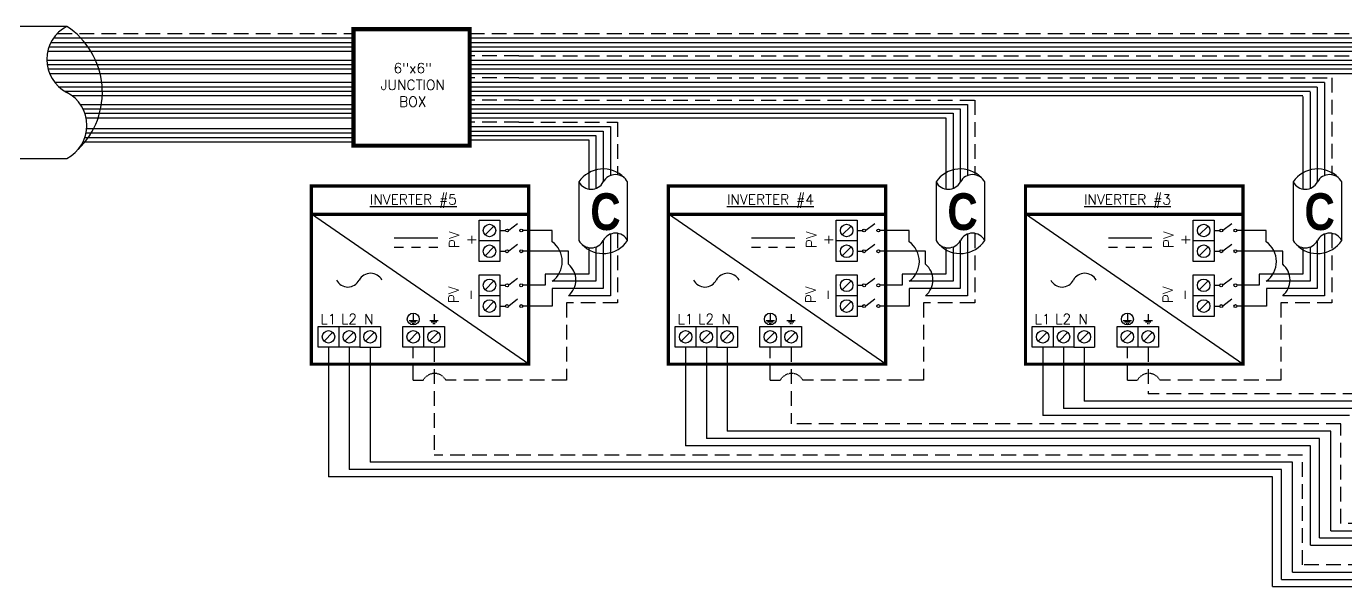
# Model space of a CAD drawing. Header units: feet. Extents: x 9848 to 10656, y 16038 to 16580.
# Drawn here: x 10137.7 to 10474.3, y 16418.6 to 16561.7 of the extents above; entities that cross this region are included whole.
import ezdxf

# ---------------------------------------------------------------- set-up
doc = ezdxf.new("R2010")
doc.units = ezdxf.units.FT
doc.header["$MEASUREMENT"] = 0
doc.linetypes.add('HIDDEN', pattern=[0.375, 0.25, -0.125])
doc.styles.add('ONE LINE TXT', font='techb___.ttf')
doc.styles.get("Standard").update_dxf_attribs({"font": 'simplex.shx'})

msp = doc.modelspace()

# ---------------------------------------------------------------- linework, layer by layer
at = {"color": 7, "linetype": 'Continuous'}
for p, q in [((10148.07, 16561.67), (10107.44, 16561.67)), ((10143.53, 16556.45), (10221.22, 16556.45)), ((10144.7, 16558.71), (10221.22, 16558.71)), ((10250.83, 16558.71), (10263.36, 16558.71)), ((10250.83, 16556.45), (10263.36, 16556.45)), ((10263.36, 16558.71), (10651.13, 16558.71)), ((10263.36, 16556.45), (10647.44, 16556.44)), ((10142.98, 16553.05), (10221.22, 16553.05)), ((10250.83, 16553.05), (10263.36, 16553.05)), ((10263.36, 16553.05), (10560.03, 16553.05)), ((10143.3, 16550.79), (10221.22, 16550.79)), ((10250.83, 16550.79), (10263.36, 16550.79)), ((10263.36, 16550.79), (10556.34, 16550.79)), ((10144.99, 16547.39), (10221.22, 16547.39)), ((10250.83, 16547.39), (10263.36, 16547.39)), ((10263.36, 16547.39), (10468.93, 16547.39)), ((10468.93, 16547.33), (10468.93, 16523.57)), ((10147.52, 16545.13), (10221.22, 16545.13)), ((10250.83, 16545.13), (10263.36, 16545.13)), ((10263.36, 16545.13), (10465.24, 16545.13)), ((10465.24, 16544.95), (10465.24, 16520.28)), ((10151.53, 16541.73), (10221.22, 16541.73)), ((10152.66, 16539.46), (10221.22, 16539.46)), ((10250.83, 16541.73), (10263.36, 16541.73)), ((10250.83, 16539.46), (10263.36, 16539.46)), ((10263.36, 16541.73), (10377.83, 16541.73)), ((10263.36, 16539.47), (10374.14, 16539.46)), ((10374.14, 16539.46), (10374.14, 16520.28)), ((10377.83, 16541.73), (10377.83, 16523.57)), ((10250.83, 16536.06), (10263.36, 16536.06)), ((10263.36, 16536.06), (10286.73, 16536.06)), ((10286.73, 16536.06), (10286.73, 16523.57)), ((10152.67, 16533.32), (10221.22, 16533.32)), ((10153.14, 16535.59), (10221.22, 16535.59)), ((10250.83, 16533.8), (10263.36, 16533.8)), ((10263.36, 16533.8), (10283.04, 16533.8)), ((10283.04, 16533.8), (10283.04, 16520.28)), ((10107.44, 16527.95), (10148.07, 16527.95)), ((10278.72, 16521.94), (10278.72, 16506.99)), ((10291.13, 16506.99), (10291.13, 16521.94)), ((10369.82, 16521.94), (10369.82, 16506.99)), ((10382.23, 16506.99), (10382.23, 16521.94)), ((10460.92, 16521.94), (10460.92, 16506.99)), ((10473.33, 16506.99), (10473.33, 16521.94)), ((10265.89, 16475.41), (10210.44, 16513.68)), ((10356.99, 16475.41), (10301.54, 16513.68)), ((10448.09, 16475.41), (10392.64, 16513.68)), ((10271.86, 16509.54), (10264.38, 16509.54)), ((10271.86, 16506.65), (10271.86, 16509.54)), ((10362.96, 16509.54), (10355.48, 16509.54)), ((10362.96, 16506.65), (10362.96, 16509.54)), ((10454.06, 16509.54), (10446.58, 16509.54)), ((10454.06, 16506.65), (10454.06, 16509.54)), ((10242.69, 16507.62), (10231.6, 16507.62)), ((10283.04, 16505.33), (10283.04, 16496.58)), ((10286.73, 16508.61), (10286.73, 16492.89)), ((10333.79, 16507.62), (10322.7, 16507.62)), ((10374.14, 16505.33), (10374.14, 16496.58)), ((10377.83, 16508.61), (10377.83, 16492.89)), ((10424.89, 16507.62), (10413.8, 16507.62)), ((10465.24, 16505.33), (10465.24, 16496.58)), ((10468.93, 16508.61), (10468.93, 16492.89)), ((10233.91, 16505.22), (10231.6, 16505.22)), ((10238.3, 16505.22), (10235.99, 16505.22)), ((10242.69, 16505.22), (10240.37, 16505.22)), ((10276.05, 16504.24), (10264.38, 16504.24)), ((10276.05, 16500.92), (10276.05, 16504.24)), ((10325.01, 16505.22), (10322.7, 16505.22)), ((10329.4, 16505.22), (10327.09, 16505.22)), ((10333.79, 16505.22), (10331.47, 16505.22)), ((10367.15, 16504.24), (10355.48, 16504.24)), ((10367.15, 16500.92), (10367.15, 16504.24)), ((10416.11, 16505.22), (10413.8, 16505.22)), ((10420.5, 16505.22), (10418.19, 16505.22)), ((10424.89, 16505.22), (10422.57, 16505.22)), ((10458.25, 16504.24), (10446.58, 16504.24)), ((10458.25, 16500.92), (10458.25, 16504.24)), ((10283.04, 16496.58), (10271.86, 16496.58)), ((10374.14, 16496.58), (10362.96, 16496.58)), ((10465.24, 16496.58), (10454.06, 16496.58)), ((10286.73, 16492.89), (10276.05, 16492.89)), ((10377.83, 16492.89), (10367.15, 16492.89)), ((10468.93, 16492.89), (10458.25, 16492.89)), ((10214.82, 16479.75), (10214.82, 16446.64)), ((10305.92, 16479.75), (10305.92, 16454.59)), ((10397.02, 16479.75), (10397.02, 16462.26)), ((10475.28, 16462.26), (10397.02, 16462.26)), ((10465.37, 16454.59), (10305.92, 16454.59)), ((10465.37, 16429.17), (10465.37, 16454.59)), ((10455.65, 16446.64), (10214.82, 16446.64)), ((10455.65, 16418.59), (10455.65, 16446.64)), ((10465.37, 16429.17), (10593.08, 16429.17)), ((10455.65, 16418.59), (10593.08, 16418.59))]:
    msp.add_line(p, q, dxfattribs=at)
at = {"color": 92, "linetype": 'HIDDEN', "ltscale": 15}
for p, q in [((10145.64, 16559.84), (10221.22, 16559.84)), ((10250.83, 16559.84), (10263.36, 16559.84)), ((10263.36, 16559.84), (10652.97, 16559.84)), ((10263.36, 16554.18), (10250.83, 16554.18)), ((10263.36, 16554.18), (10561.87, 16554.18)), ((10263.36, 16548.52), (10250.83, 16548.52)), ((10263.36, 16548.52), (10470.77, 16548.52)), ((10470.77, 16548.52), (10470.77, 16523.77)), ((10263.36, 16542.86), (10250.83, 16542.86)), ((10263.36, 16542.86), (10379.67, 16542.86)), ((10379.67, 16542.86), (10379.67, 16523.77)), ((10263.36, 16537.19), (10250.83, 16537.19)), ((10263.36, 16537.2), (10288.57, 16537.2)), ((10288.57, 16537.2), (10288.57, 16523.77)), ((10288.57, 16508.82), (10288.57, 16491.05)), ((10379.67, 16508.82), (10379.67, 16491.05)), ((10470.77, 16508.82), (10470.77, 16491.05)), ((10288.57, 16491.05), (10275.55, 16491.05)), ((10275.55, 16491.05), (10275.55, 16471.28)), ((10379.67, 16491.05), (10366.65, 16491.05)), ((10366.65, 16491.05), (10366.65, 16471.28)), ((10470.77, 16491.05), (10457.75, 16491.05)), ((10457.75, 16491.05), (10457.75, 16471.28)), ((10236.43, 16471.28), (10236.43, 16479.75)), ((10241.73, 16479.75), (10241.73, 16452.2)), ((10327.53, 16471.28), (10327.53, 16479.75)), ((10332.83, 16479.75), (10332.83, 16460.14)), ((10418.63, 16471.28), (10418.63, 16479.75)), ((10423.93, 16479.75), (10423.93, 16467.81)), ((10236.43, 16471.28), (10238.96, 16471.28)), ((10275.55, 16471.28), (10244.76, 16471.28)), ((10327.53, 16471.28), (10330.06, 16471.28)), ((10366.65, 16471.28), (10335.86, 16471.28)), ((10418.63, 16471.28), (10421.16, 16471.28)), ((10457.75, 16471.28), (10426.96, 16471.28)), ((10482.97, 16467.81), (10423.93, 16467.81)), ((10473.06, 16460.14), (10332.83, 16460.14)), ((10473.06, 16434.72), (10473.06, 16460.14)), ((10463.34, 16452.2), (10241.73, 16452.2)), ((10463.34, 16424.15), (10463.34, 16452.2)), ((10591.23, 16434.72), (10473.06, 16434.72)), ((10591.23, 16424.15), (10463.34, 16424.15))]:
    msp.add_line(p, q, dxfattribs=at)
at = {"color": 253, "linetype": 'Continuous'}
for p, q in [((10144.02, 16557.58), (10221.22, 16557.58)), ((10250.83, 16557.58), (10263.36, 16557.58)), ((10263.36, 16557.58), (10649.28, 16557.58)), ((10143.2, 16555.31), (10221.22, 16555.31)), ((10250.83, 16555.31), (10263.36, 16555.31)), ((10263.36, 16555.31), (10645.59, 16555.31)), ((10143.07, 16551.92), (10221.22, 16551.92)), ((10143.68, 16549.65), (10221.22, 16549.65)), ((10250.83, 16551.92), (10263.36, 16551.92)), ((10250.83, 16549.65), (10263.36, 16549.65)), ((10263.36, 16551.92), (10558.18, 16551.92)), ((10263.36, 16549.65), (10554.49, 16549.65)), ((10146.03, 16546.26), (10221.22, 16546.26)), ((10250.83, 16546.26), (10263.36, 16546.26)), ((10263.36, 16546.26), (10467.08, 16546.26)), ((10467.08, 16546.14), (10467.08, 16521.87)), ((10149.37, 16543.99), (10221.22, 16543.99)), ((10250.83, 16543.99), (10263.36, 16543.99)), ((10263.36, 16543.99), (10463.39, 16543.99)), ((10463.39, 16543.76), (10463.39, 16520.12)), ((10152.19, 16540.59), (10221.22, 16540.59)), ((10250.83, 16540.59), (10263.36, 16540.59)), ((10263.36, 16540.6), (10375.98, 16540.6)), ((10375.98, 16540.6), (10375.98, 16521.87)), ((10152.97, 16538.33), (10221.22, 16538.33)), ((10250.83, 16538.33), (10263.36, 16538.33)), ((10263.36, 16538.33), (10372.29, 16538.33)), ((10372.29, 16538.33), (10372.29, 16520.12)), ((10152.98, 16534.45), (10221.22, 16534.45)), ((10250.83, 16534.93), (10263.36, 16534.93)), ((10250.83, 16532.66), (10263.36, 16532.66)), ((10263.36, 16534.93), (10284.88, 16534.93)), ((10263.36, 16532.67), (10281.19, 16532.67)), ((10281.19, 16532.67), (10281.19, 16520.12)), ((10284.88, 16534.93), (10284.88, 16521.87)), ((10152.2, 16532.19), (10221.22, 16532.19)), ((10284.88, 16506.91), (10284.88, 16494.74)), ((10375.98, 16506.91), (10375.98, 16494.74)), ((10467.08, 16506.91), (10467.08, 16494.74)), ((10281.19, 16505.17), (10281.19, 16498.43)), ((10372.29, 16505.17), (10372.29, 16498.43)), ((10463.39, 16505.17), (10463.39, 16498.43)), ((10270.05, 16495.54), (10264.38, 16495.54)), ((10281.19, 16498.43), (10270.05, 16498.43)), ((10270.05, 16498.43), (10270.05, 16495.54)), ((10361.15, 16495.54), (10355.48, 16495.54)), ((10372.29, 16498.43), (10361.15, 16498.43)), ((10361.15, 16498.43), (10361.15, 16495.54)), ((10452.25, 16495.54), (10446.58, 16495.54)), ((10463.39, 16498.43), (10452.25, 16498.43)), ((10452.25, 16498.43), (10452.25, 16495.54)), ((10284.88, 16494.74), (10271.89, 16494.74)), ((10271.89, 16494.74), (10271.89, 16490.24)), ((10375.98, 16494.74), (10362.99, 16494.74)), ((10362.99, 16494.74), (10362.99, 16490.24)), ((10467.08, 16494.74), (10454.09, 16494.74)), ((10454.09, 16494.74), (10454.09, 16490.24)), ((10271.89, 16490.24), (10264.38, 16490.24)), ((10362.99, 16490.24), (10355.48, 16490.24)), ((10454.09, 16490.24), (10446.58, 16490.24)), ((10225.42, 16479.75), (10225.42, 16450.34)), ((10316.52, 16479.75), (10316.52, 16458.29)), ((10407.62, 16479.75), (10407.62, 16465.96)), ((10480.41, 16465.96), (10407.62, 16465.96)), ((10470.5, 16458.29), (10316.52, 16458.29)), ((10470.5, 16432.87), (10470.5, 16458.29)), ((10460.78, 16450.34), (10225.42, 16450.34)), ((10460.78, 16422.3), (10460.78, 16450.34)), ((10470.5, 16432.87), (10591.18, 16432.87)), ((10460.78, 16422.3), (10591.18, 16422.3))]:
    msp.add_line(p, q, dxfattribs=at)
at = {"color": 1, "linetype": 'Continuous'}
for p, q in [((10253.25, 16501.59), (10253.25, 16512.19)), ((10253.25, 16512.19), (10258.55, 16512.19)), ((10253.25, 16501.59), (10253.25, 16512.19)), ((10258.55, 16512.19), (10258.55, 16501.59)), ((10258.55, 16512.19), (10258.55, 16506.89)), ((10344.35, 16501.59), (10344.35, 16512.19)), ((10344.35, 16512.19), (10349.65, 16512.19)), ((10344.35, 16501.59), (10344.35, 16512.19)), ((10349.65, 16512.19), (10349.65, 16501.59)), ((10349.65, 16512.19), (10349.65, 16506.89)), ((10435.45, 16501.59), (10435.45, 16512.19)), ((10435.45, 16512.19), (10440.75, 16512.19)), ((10435.45, 16501.59), (10435.45, 16512.19)), ((10440.75, 16512.19), (10440.75, 16501.59)), ((10440.75, 16512.19), (10440.75, 16506.89)), ((10258.55, 16509.54), (10259.98, 16509.54)), ((10263.07, 16511.27), (10260.78, 16509.56)), ((10349.65, 16509.54), (10351.08, 16509.54)), ((10354.17, 16511.27), (10351.88, 16509.56)), ((10440.75, 16509.54), (10442.18, 16509.54)), ((10445.27, 16511.27), (10442.98, 16509.56)), ((10258.55, 16506.89), (10253.25, 16506.89)), ((10263.07, 16505.97), (10260.78, 16504.25)), ((10349.65, 16506.89), (10344.35, 16506.89)), ((10354.17, 16505.97), (10351.88, 16504.25)), ((10440.75, 16506.89), (10435.45, 16506.89)), ((10445.27, 16505.97), (10442.98, 16504.25)), ((10258.55, 16504.24), (10259.98, 16504.24)), ((10349.65, 16504.24), (10351.08, 16504.24)), ((10440.75, 16504.24), (10442.18, 16504.24)), ((10258.55, 16501.59), (10253.25, 16501.59)), ((10349.65, 16501.59), (10344.35, 16501.59)), ((10440.75, 16501.59), (10435.45, 16501.59)), ((10253.25, 16487.58), (10253.25, 16498.19)), ((10253.25, 16498.19), (10258.55, 16498.19)), ((10258.55, 16498.19), (10258.55, 16492.89)), ((10258.55, 16495.54), (10259.98, 16495.54)), ((10263.07, 16497.27), (10260.78, 16495.55)), ((10344.35, 16487.58), (10344.35, 16498.19)), ((10344.35, 16498.19), (10349.65, 16498.19)), ((10349.65, 16498.19), (10349.65, 16492.89)), ((10349.65, 16495.54), (10351.08, 16495.54)), ((10354.17, 16497.27), (10351.88, 16495.55)), ((10435.45, 16487.58), (10435.45, 16498.19)), ((10435.45, 16498.19), (10440.75, 16498.19)), ((10440.75, 16498.19), (10440.75, 16492.89)), ((10440.75, 16495.54), (10442.18, 16495.54)), ((10445.27, 16497.27), (10442.98, 16495.55)), ((10258.55, 16492.89), (10253.25, 16492.89)), ((10258.55, 16492.89), (10258.55, 16487.58)), ((10263.07, 16491.97), (10260.78, 16490.25)), ((10349.65, 16492.89), (10344.35, 16492.89)), ((10349.65, 16492.89), (10349.65, 16487.58)), ((10354.17, 16491.97), (10351.88, 16490.25)), ((10440.75, 16492.89), (10435.45, 16492.89)), ((10440.75, 16492.89), (10440.75, 16487.58)), ((10445.27, 16491.97), (10442.98, 16490.25)), ((10258.55, 16490.24), (10259.98, 16490.24)), ((10349.65, 16490.24), (10351.08, 16490.24)), ((10440.75, 16490.24), (10442.18, 16490.24)), ((10258.55, 16487.58), (10253.25, 16487.58)), ((10349.65, 16487.58), (10344.35, 16487.58)), ((10440.75, 16487.58), (10435.45, 16487.58)), ((10212.17, 16485.06), (10222.77, 16485.06)), ((10212.17, 16479.75), (10212.17, 16485.06)), ((10212.17, 16485.06), (10217.47, 16485.06)), ((10217.47, 16485.06), (10217.47, 16479.75)), ((10222.77, 16485.06), (10222.77, 16479.75)), ((10222.77, 16485.06), (10228.07, 16485.06)), ((10228.07, 16485.06), (10228.07, 16479.75)), ((10233.78, 16485.06), (10244.38, 16485.06)), ((10233.78, 16479.75), (10233.78, 16485.06)), ((10233.78, 16485.06), (10239.08, 16485.06)), ((10239.08, 16485.06), (10239.08, 16479.75)), ((10244.38, 16485.06), (10244.38, 16479.75)), ((10303.27, 16485.06), (10313.87, 16485.06)), ((10303.27, 16479.75), (10303.27, 16485.06)), ((10303.27, 16485.06), (10308.57, 16485.06)), ((10308.57, 16485.06), (10308.57, 16479.75)), ((10313.87, 16485.06), (10313.87, 16479.75)), ((10313.87, 16485.06), (10319.17, 16485.06)), ((10319.17, 16485.06), (10319.17, 16479.75)), ((10324.88, 16485.06), (10335.48, 16485.06)), ((10324.88, 16479.75), (10324.88, 16485.06)), ((10324.88, 16485.06), (10330.18, 16485.06)), ((10330.18, 16485.06), (10330.18, 16479.75)), ((10335.48, 16485.06), (10335.48, 16479.75)), ((10394.37, 16485.06), (10404.97, 16485.06)), ((10394.37, 16479.75), (10394.37, 16485.06)), ((10394.37, 16485.06), (10399.67, 16485.06)), ((10399.67, 16485.06), (10399.67, 16479.75)), ((10404.97, 16485.06), (10404.97, 16479.75)), ((10404.97, 16485.06), (10410.27, 16485.06)), ((10410.27, 16485.06), (10410.27, 16479.75)), ((10415.98, 16485.06), (10426.58, 16485.06)), ((10415.98, 16479.75), (10415.98, 16485.06)), ((10415.98, 16485.06), (10421.28, 16485.06)), ((10421.28, 16485.06), (10421.28, 16479.75)), ((10426.58, 16485.06), (10426.58, 16479.75)), ((10222.77, 16479.75), (10212.17, 16479.75)), ((10222.77, 16479.75), (10228.07, 16479.75)), ((10244.38, 16479.75), (10233.78, 16479.75)), ((10313.87, 16479.75), (10303.27, 16479.75)), ((10313.87, 16479.75), (10319.17, 16479.75)), ((10335.48, 16479.75), (10324.88, 16479.75)), ((10404.97, 16479.75), (10394.37, 16479.75)), ((10404.97, 16479.75), (10410.27, 16479.75)), ((10426.58, 16479.75), (10415.98, 16479.75))]:
    msp.add_line(p, q, dxfattribs=at)
at = {"color": 4, "linetype": 'Continuous'}
for p, q in [((10257.03, 16510.67), (10254.77, 16508.41)), ((10348.13, 16510.67), (10345.87, 16508.41)), ((10439.23, 16510.67), (10436.97, 16508.41)), ((10257.03, 16505.37), (10254.77, 16503.11)), ((10348.13, 16505.37), (10345.87, 16503.11)), ((10439.23, 16505.37), (10436.97, 16503.11)), ((10257.03, 16496.67), (10254.77, 16494.41)), ((10348.13, 16496.67), (10345.87, 16494.41)), ((10439.23, 16496.67), (10436.97, 16494.41)), ((10257.03, 16491.37), (10254.77, 16489.1)), ((10348.13, 16491.37), (10345.87, 16489.1)), ((10439.23, 16491.37), (10436.97, 16489.1)), ((10215.95, 16483.54), (10213.69, 16481.27)), ((10221.25, 16483.54), (10218.99, 16481.27)), ((10226.55, 16483.54), (10224.29, 16481.27)), ((10237.56, 16483.54), (10235.3, 16481.27)), ((10242.86, 16483.54), (10240.6, 16481.27)), ((10307.05, 16483.54), (10304.79, 16481.27)), ((10312.35, 16483.54), (10310.09, 16481.27)), ((10317.65, 16483.54), (10315.39, 16481.27)), ((10328.66, 16483.54), (10326.4, 16481.27)), ((10333.96, 16483.54), (10331.7, 16481.27)), ((10398.15, 16483.54), (10395.89, 16481.27)), ((10403.45, 16483.54), (10401.19, 16481.27)), ((10408.75, 16483.54), (10406.49, 16481.27)), ((10419.76, 16483.54), (10417.5, 16481.27)), ((10425.06, 16483.54), (10422.8, 16481.27))]:
    msp.add_line(p, q, dxfattribs=at)
at = {"color": 10, "linetype": 'Continuous'}
for p, q in [((10220.12, 16479.75), (10220.12, 16448.49)), ((10311.22, 16479.75), (10311.22, 16456.44)), ((10402.32, 16479.75), (10402.32, 16464.11)), ((10477.55, 16464.11), (10402.32, 16464.11)), ((10467.64, 16456.44), (10311.22, 16456.44)), ((10467.64, 16431.02), (10467.64, 16456.44)), ((10457.92, 16448.49), (10220.12, 16448.49)), ((10457.92, 16420.44), (10457.92, 16448.49)), ((10467.64, 16431.02), (10592.99, 16431.02)), ((10457.92, 16420.44), (10592.99, 16420.44))]:
    msp.add_line(p, q, dxfattribs=at)
at = {"lineweight": 50}
for points, const_width in [([(10250.83, 16531.21), (10221.22, 16531.21), (10221.22, 16560.93), (10250.83, 16560.93)], 1.08), ([(10210.44, 16475.41), (10210.44, 16520.92), (10265.89, 16520.92), (10265.89, 16475.41)], 0.834), ([(10210.44, 16513.68), (10210.44, 16520.92), (10265.89, 16520.92), (10265.89, 16513.68)], 0.834), ([(10301.54, 16475.41), (10301.54, 16520.92), (10356.99, 16520.92), (10356.99, 16475.41)], 0.834), ([(10301.54, 16513.68), (10301.54, 16520.92), (10356.99, 16520.92), (10356.99, 16513.68)], 0.834), ([(10392.64, 16475.41), (10392.64, 16520.92), (10448.09, 16520.92), (10448.09, 16475.41)], 0.834), ([(10392.64, 16513.68), (10392.64, 16520.92), (10448.09, 16520.92), (10448.09, 16513.68)], 0.834)]:
    msp.add_lwpolyline(points, close=True, dxfattribs=dict(at, const_width=const_width))
at = {"color": 92, "linetype": 'Continuous', "flags": 128}
for points in [[(10235.35, 16486.54), (10237.51, 16486.54)], [(10237.13, 16486.14), (10235.72, 16486.14)], [(10236.43, 16488.16), (10236.43, 16486.54)], [(10240.65, 16486.54), (10242.81, 16486.54)], [(10242.44, 16486.14), (10241.03, 16486.14)], [(10241.73, 16488.16), (10241.73, 16486.54)], [(10326.45, 16486.54), (10328.61, 16486.54)], [(10328.23, 16486.14), (10326.82, 16486.14)], [(10327.53, 16488.16), (10327.53, 16486.54)], [(10331.75, 16486.54), (10333.91, 16486.54)], [(10333.54, 16486.14), (10332.13, 16486.14)], [(10332.83, 16488.16), (10332.83, 16486.54)], [(10417.55, 16486.54), (10419.71, 16486.54)], [(10419.33, 16486.14), (10417.92, 16486.14)], [(10418.63, 16488.16), (10418.63, 16486.54)], [(10422.85, 16486.54), (10425.01, 16486.54)], [(10424.64, 16486.14), (10423.23, 16486.14)], [(10423.93, 16488.16), (10423.93, 16486.54)]]:
    msp.add_lwpolyline(points, dxfattribs=at)
at = {"color": 92, "linetype": 'HIDDEN', "flags": 128}
for points in [[(10236.76, 16485.74), (10236.1, 16485.74)], [(10242.06, 16485.74), (10241.4, 16485.74)], [(10327.86, 16485.74), (10327.2, 16485.74)], [(10333.16, 16485.74), (10332.5, 16485.74)], [(10418.96, 16485.74), (10418.3, 16485.74)], [(10424.26, 16485.74), (10423.6, 16485.74)]]:
    msp.add_lwpolyline(points, dxfattribs=at)
at = {"color": 4, "linetype": 'Continuous'}
for centre in [(10255.9, 16509.54), (10347, 16509.54), (10438.1, 16509.54), (10255.9, 16504.24), (10347, 16504.24), (10438.1, 16504.24), (10255.9, 16495.54), (10347, 16495.54), (10438.1, 16495.54), (10255.9, 16490.24), (10347, 16490.24), (10438.1, 16490.24), (10214.82, 16482.4), (10220.12, 16482.4), (10225.42, 16482.4), (10236.43, 16482.4), (10241.73, 16482.4), (10305.92, 16482.4), (10311.22, 16482.4), (10316.52, 16482.4), (10327.53, 16482.4), (10332.83, 16482.4), (10397.02, 16482.4), (10402.32, 16482.4), (10407.62, 16482.4), (10418.63, 16482.4), (10423.93, 16482.4)]:
    msp.add_circle(centre, 1.6, dxfattribs=at)
at = {"color": 1, "linetype": 'Continuous'}
for centre in [(10260.36, 16509.54), (10263.99, 16509.54), (10351.46, 16509.54), (10355.09, 16509.54), (10442.56, 16509.54), (10446.2, 16509.54), (10260.36, 16504.24), (10263.99, 16504.24), (10351.46, 16504.24), (10355.09, 16504.24), (10442.56, 16504.24), (10446.2, 16504.24), (10260.36, 16495.54), (10263.99, 16495.54), (10351.46, 16495.54), (10355.09, 16495.54), (10442.56, 16495.54), (10446.2, 16495.54), (10260.36, 16490.24), (10263.99, 16490.24), (10351.46, 16490.24), (10355.09, 16490.24), (10442.56, 16490.24), (10446.2, 16490.24)]:
    msp.add_circle(centre, 0.381, dxfattribs=at)
at = {"color": 92, "linetype": 'Continuous'}
for centre in [(10236.43, 16486.93), (10327.53, 16486.93), (10418.63, 16486.93)]:
    msp.add_circle(centre, 1.52, dxfattribs=at)
at = {"linetype": 'Continuous'}
for centre, radius, start, end in [((10152.49, 16553.24), 9.52, 117.6639, 242.3361), ((10143.66, 16536.38), 9.52, 297.6639, 62.3361), ((10288.02, 16520.31), 3.5, 27.6639, 152.3361), ((10379.12, 16520.31), 3.5, 27.6639, 152.3361), ((10470.22, 16520.31), 3.5, 27.6639, 152.3361), ((10281.82, 16523.56), 3.5, 207.6639, 332.3361), ((10372.92, 16523.56), 3.5, 207.6639, 332.3361), ((10464.02, 16523.56), 3.5, 207.6639, 332.3361), ((10288.02, 16505.36), 3.5, 27.6639, 152.3361), ((10379.12, 16505.36), 3.5, 27.6639, 152.3361), ((10470.22, 16505.36), 3.5, 27.6639, 152.3361), ((10268.25, 16501.62), 6.2, 305.6505, 54.3495), ((10281.82, 16508.61), 3.5, 207.6639, 332.3361), ((10359.35, 16501.62), 6.2, 305.6505, 54.3495), ((10372.92, 16508.61), 3.5, 207.6639, 332.3361), ((10450.45, 16501.62), 6.2, 305.6505, 54.3495), ((10464.02, 16508.61), 3.5, 207.6639, 332.3361), ((10225.55, 16495.34), 3.27, 27.6639, 152.3361), ((10272.69, 16496.9), 5.23, 309.9338, 50.0662), ((10316.65, 16495.34), 3.27, 27.6639, 152.3361), ((10363.79, 16496.9), 5.23, 309.9338, 50.0662), ((10407.75, 16495.34), 3.27, 27.6639, 152.3361), ((10454.89, 16496.9), 5.23, 309.9338, 50.0662), ((10219.76, 16498.38), 3.27, 207.6639, 332.3361), ((10310.86, 16498.38), 3.27, 207.6639, 332.3361), ((10401.96, 16498.38), 3.27, 207.6639, 332.3361)]:
    msp.add_arc(centre, radius, start, end, dxfattribs=at)
at = {"color": 7, "linetype": 'Continuous'}
for centre, radius, start, end in [((10136.88, 16544.81), 20.24, 313.9732, 56.4265), ((10284.92, 16517.82), 7.45, 43.9732, 146.4265), ((10376.02, 16517.82), 7.45, 43.9732, 146.4265), ((10467.12, 16517.82), 7.45, 43.9732, 146.4265), ((10284.92, 16511.1), 7.45, 223.9732, 326.4265), ((10376.02, 16511.1), 7.45, 223.9732, 326.4265), ((10467.12, 16511.1), 7.45, 223.9732, 326.4265)]:
    msp.add_arc(centre, radius, start, end, dxfattribs=at)
at = {"color": 92, "linetype": 'HIDDEN', "ltscale": 0.3}
for centre in [(10241.86, 16469.76), (10332.96, 16469.76), (10424.06, 16469.76)]:
    msp.add_arc(centre, 3.27, 27.6639, 152.3361, dxfattribs=at)

# ---------------------------------------------------------------- texts
at = {"color": 1, "linetype": 'Continuous'}
for s, p in [('%%UINVERTER #5', (10225.37, 16516.18)), ('%%UINVERTER #4', (10316.47, 16516.18)), ('%%UINVERTER #3', (10407.57, 16516.18))]:
    msp.add_text(s, height=2.5744, dxfattribs=at).set_placement(p)
at = {"color": 1, "insert": (10236.31, 16546.72), "char_height": 2.5744, "width": 0.3355, "attachment_point": 5}
msp.add_mtext('6"x6"  JUNCTION BOX  ', dxfattribs=at)
at = {"color": 1, "linetype": 'Continuous', "char_height": 9.3833, "attachment_point": 1, "style": 'ONE LINE TXT'}
for insert in [(10281.6, 16519.05), (10372.7, 16519.05), (10463.8, 16519.05)]:
    msp.add_mtext_dynamic_manual_height_columns('{\\W1;\\C256;C}', width=0.1385, gutter_width=2.13, heights=[0], dxfattribs=dict(at, insert=insert))
at = {"color": 1, "char_height": 2.574, "attachment_point": 5, "rotation": 90}
for s, width, insert in [('PV +', 2.8378, (10249.04, 16507.18)), ('PV +', 2.8378, (10340.14, 16507.18)), ('PV +', 2.8378, (10431.24, 16507.18)), ('PV -', 2.8013, (10248.88, 16493.12)), ('PV -', 2.8013, (10339.98, 16493.12)), ('PV -', 2.8013, (10431.08, 16493.12))]:
    msp.add_mtext_dynamic_manual_height_columns(s, width=width, gutter_width=0.75, heights=[0], dxfattribs=dict(at, insert=insert))
at = {"color": 1, "attachment_point": 5}
for s, insert, char_height in [('L1', (10214.78, 16486.91), 2.574), ('L2', (10220.03, 16486.94), 2.574), ('N', (10225.13, 16486.9), 2.57), ('L1', (10305.88, 16486.91), 2.574), ('L2', (10311.13, 16486.94), 2.574), ('N', (10316.23, 16486.9), 2.57), ('L1', (10396.98, 16486.91), 2.574), ('L2', (10402.23, 16486.94), 2.574), ('N', (10407.33, 16486.9), 2.57)]:
    msp.add_mtext_dynamic_manual_height_columns(s, width=0.1481, gutter_width=0.75, heights=[0], dxfattribs=dict(at, insert=insert, char_height=char_height))

doc.saveas('drawing.dxf')
